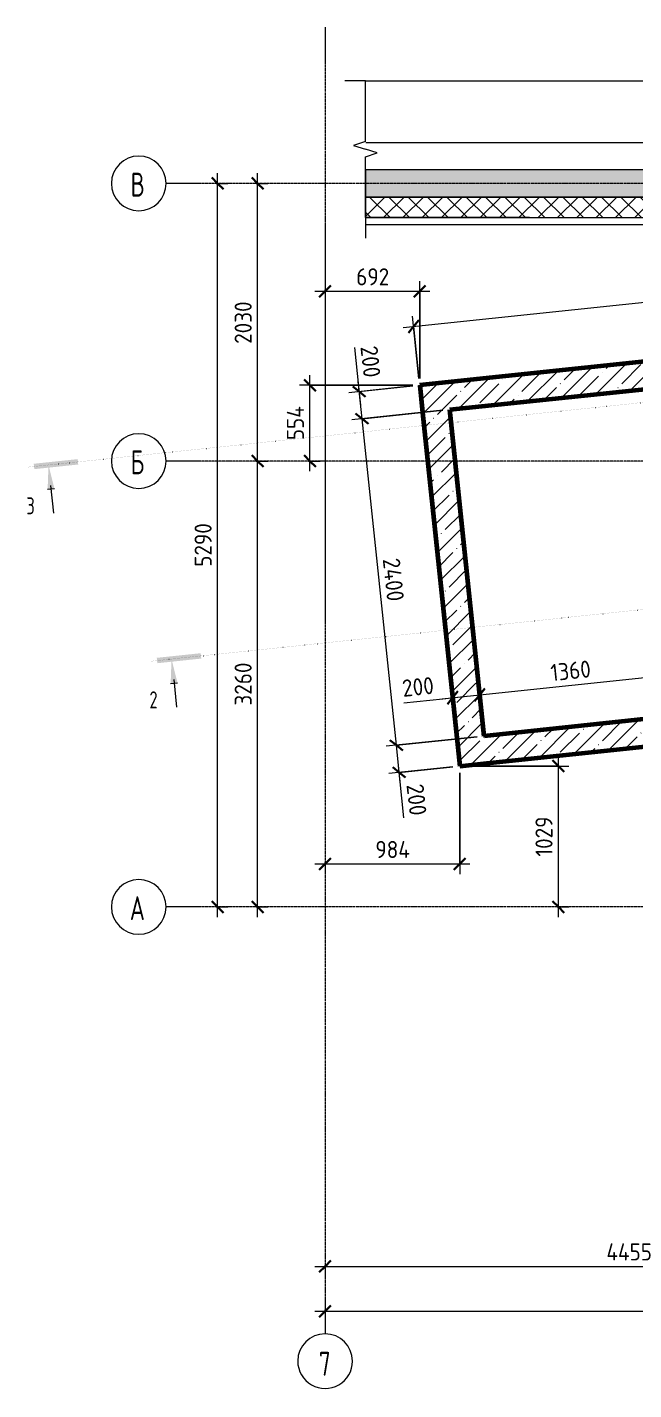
# Model space of a CAD drawing. Header units: millimetres. Extents: x 25237 to 117542, y -2270 to 13021.
# Drawn here: x 93181 to 97617, y 2719 to 12682 of the extents above; entities that cross this region are included whole.
import ezdxf

# ---------------------------------------------------------------- set-up
doc = ezdxf.new("R2010")
doc.units = ezdxf.units.MM
for name, pattern in [('01 Штриховая _4 мм_', [6, 3.5, -2.5]), ('02 Штрихпунктирная _20 мм_', [25, 20, -2.5, 0, -2.5]), ('04 Пунктир 10мм', [10, 0, -10])]:
    doc.linetypes.add(name, pattern=pattern)
for name, color, linetype, lineweight in [('AA_Dim', 7, 'Continuous', 9), ('AA_Dim-50', 7, 'Continuous', 9), ('AA_Linii', 7, 'Continuous', 9), ('AA_Oformlenie', 7, 'Continuous', 9), ('AA_Razrez', 7, 'Continuous', 9), ('AA_Vinoska', 7, 'Continuous', 9), ('AF_Perekritie_Опалубка', 253, 'Continuous', 20), ('AF_Stena', 7, '01 Штриховая _4 мм_', 20), ('AF_Stena_Опалубка', 253, 'Continuous', 20), ('Оси', 7, 'Continuous', 9)]:
    doc.layers.add(name, color=color, linetype=linetype, lineweight=lineweight)
doc.styles.add('ISOCPEUR', font='isocpeur.ttf', dxfattribs={"width": 0.7, "height": 175})
doc.styles.add('ISOCPEUR_2', font='isocpeur.ttf', dxfattribs={"width": 0.9, "height": 125})
doc.styles.add('ISOCPEUR_3', font='isocpeur.ttf', dxfattribs={"width": 0.7, "height": 125})
doc.dimstyles.new('05_Округл_1мм__прозр_', dxfattribs={"dimscale": 304.8, "dimtxt": 124.497647, "dimasz": 0.278871, "dimexe": 0.246063, "dimexo": 0.164042, "dimgap": 0.016404, "dimtad": 1, "dimdec": 0, "dimdsep": 46, "dimtxsty": 'ISOCPEUR_2', "dimblk1": 'OBLIQUE', "dimblk2": 'OBLIQUE', "dimsah": 1, "dimcen": 0.09, "dimdle": 0.246063, "dimazin": 0, "dimtfac": 1, "dimtdec": 4, "dimtix": 1, "dimtmove": 0, "dimatfit": 3, "dimfxl": 1, "dimtvp": 1, "dimtolj": 1, "dimtzin": 0, "dimlwd": 18, "dimlwe": 18, "dimarcsym": 2})
doc.dimstyles.new('05_Округл_5мм__прозр_', dxfattribs={"dimscale": 304.8, "dimtxt": 124.497647, "dimasz": 0.278871, "dimexe": 0.246063, "dimexo": 0.164042, "dimgap": 0.016404, "dimtad": 1, "dimdec": 0, "dimrnd": 5, "dimdsep": 46, "dimtxsty": 'ISOCPEUR_2', "dimblk1": 'OBLIQUE', "dimblk2": 'OBLIQUE', "dimsah": 1, "dimcen": 0.09, "dimdle": 0.246063, "dimazin": 0, "dimtfac": 1, "dimtdec": 4, "dimtix": 1, "dimtmove": 0, "dimatfit": 3, "dimfxl": 1, "dimtvp": 1, "dimtolj": 1, "dimtzin": 0, "dimlwd": 18, "dimlwe": 18, "dimarcsym": 2})
doc.dimstyles.new('05_Округл_5мм__прозр__1', dxfattribs={"dimscale": 304.8, "dimtxt": 124.497647, "dimasz": 0.278871, "dimexe": 0.246063, "dimexo": 0.164042, "dimgap": 0.016404, "dimtad": 1, "dimdec": 0, "dimrnd": 5, "dimdsep": 46, "dimtxsty": 'ISOCPEUR_2', "dimblk1": 'OBLIQUE', "dimblk2": 'OBLIQUE', "dimsah": 1, "dimcen": 0.09, "dimdle": 0.246063, "dimazin": 0, "dimtfac": 1, "dimtdec": 4, "dimtix": 1, "dimtmove": 1, "dimatfit": 3, "dimfxl": 1, "dimtvp": 1, "dimtolj": 1, "dimtzin": 0, "dimlwd": 18, "dimlwe": 18, "dimarcsym": 2})
pattern_1 = [(45, (67809.4, 0), (-112.2532, 112.2532), []), (45, (67921.65, 0), (-112.2532, 112.2532), [198.438, -39.688, 1.676, -38.011])]

# ---------------------------------------------------------------- blocks, each defined once
blk = doc.blocks.new('011_ЛинияОбрыва _ЭлУзла_Линия_ - Тип 1-3710487-Схема расположения входа на отм_ -0_850 в_о 7-14_А-В')
at = {"layer": 'AA_Oformlenie'}
for p, q in [((0, 0), (445, 0)), ((556.3, 0), (1000, 0))]:
    blk.add_line(p, q, dxfattribs=at)
blk = doc.blocks.new('011_ЛинияОбрыва _ЭлУзла_Линия_ - Тип 1-3710690-Схема расположения входа на отм_ -0_850 в_о 7-14_А-В')
at = {"layer": 'AA_Oformlenie'}
blk.add_line((0, 0), (10745, 0), dxfattribs=at)
blk = doc.blocks.new('Ось сетки - d_4мм-2765513-Схема расположения входа на отм_ -0_850 в_о 7-14_А-В')
at = {"layer": 'Оси'}
for start, end in [(360, 180), (360, 180), (180, 360), (180, 360)]:
    blk.add_arc((0, 0), 4, start, end, dxfattribs=at)
blk = doc.blocks.new('Разрез - Номер узла_ спереди-394134-Схема расположения входа на отм_ -0_850 в_о 7-14_А-В')
at = {"layer": 'AA_Razrez'}
for points in [[(7.33, 0.4), (7.33, -0.39), (0.87, -0.39), (0.87, 0.4)], [(3.5, -3.53), (2.5, -3.53), (3, 0)]]:
    blk.add_hatch(color=256, dxfattribs=at).paths.add_polyline_path(points)
for p, q in [((2.5, -3.53), (3.5, -3.53)), ((3, -3), (3, -7.1))]:
    blk.add_line(p, q, dxfattribs=at)
blk = doc.blocks.new('DIMBLOCK94-Схема расположения входа на отм_ -0_850 в_о 7-14_А-В')
at = {"layer": 'AA_Dim-50', "lineweight": 30}
for p, q in [((94866, 9510), (94823.5, 9552.5)), ((94866, 9510), (94908.5, 9467.5)), ((94866, 6250), (94823.5, 6292.5)), ((94866, 6250), (94908.5, 6207.5))]:
    blk.add_line(p, q, dxfattribs=at)
at = {"layer": 'AA_Dim-50', "lineweight": 18}
for p, q in [((94855.9, 9510), (94941, 9510)), ((94866, 9510), (94855.9, 9510)), ((94866, 6175), (94866, 9510)), ((94855.9, 6250), (94941, 6250)), ((94866, 6250), (94855.9, 6250))]:
    blk.add_line(p, q, dxfattribs=at)
at = {"layer": 'AA_Dim-50', "color": 0, "lineweight": 18, "insert": (94697.7, 7722), "char_height": 125, "width": 379.239, "attachment_point": 1, "rotation": 90, "line_spacing_factor": 1.149209, "style": 'ISOCPEUR_2'}
blk.add_mtext('3260', dxfattribs=at)
blk = doc.blocks.new('_Oblique')
at = {"color": 0, "linetype": 'ByBlock', "lineweight": -2}
blk.add_line((-0.5, -0.5), (0.5, 0.5), dxfattribs=at)
blk = doc.blocks.new('DIMBLOCK95-Схема расположения входа на отм_ -0_850 в_о 7-14_А-В')
at = {"layer": 'AA_Dim-50', "lineweight": 30}
for p, q in [((94866, 11540), (94823.5, 11582.5)), ((94866, 11540), (94908.5, 11497.5)), ((94866, 9510), (94823.5, 9552.5)), ((94866, 9510), (94908.5, 9467.5))]:
    blk.add_line(p, q, dxfattribs=at)
at = {"layer": 'AA_Dim-50', "lineweight": 18}
for p, q in [((94866, 9510), (94866, 11615)), ((94855.9, 11540), (94941, 11540)), ((94866, 11540), (94855.9, 11540)), ((94855.9, 9510), (94941, 9510)), ((94866, 9510), (94855.9, 9510))]:
    blk.add_line(p, q, dxfattribs=at)
at = {"layer": 'AA_Dim-50', "color": 0, "lineweight": 18, "insert": (94697.7, 10367), "char_height": 125, "width": 379.239, "attachment_point": 1, "rotation": 90, "line_spacing_factor": 1.149209, "style": 'ISOCPEUR_2'}
blk.add_mtext('2030', dxfattribs=at)
blk = doc.blocks.new('DIMBLOCK96-Схема расположения входа на отм_ -0_850 в_о 7-14_А-В')
at = {"layer": 'AA_Dim-50', "lineweight": 30}
for p, q in [((94573.2, 11540), (94530.7, 11582.5)), ((94573.2, 11540), (94615.7, 11497.5)), ((94573.2, 6250), (94530.7, 6292.5)), ((94573.2, 6250), (94615.7, 6207.5))]:
    blk.add_line(p, q, dxfattribs=at)
at = {"layer": 'AA_Dim-50', "lineweight": 18}
for p, q in [((94573.2, 6175), (94573.2, 11615)), ((94563.1, 11540), (94648.2, 11540)), ((94573.2, 11540), (94563.1, 11540)), ((94563.1, 6250), (94648.2, 6250)), ((94573.2, 6250), (94563.1, 6250))]:
    blk.add_line(p, q, dxfattribs=at)
at = {"layer": 'AA_Dim-50', "color": 0, "lineweight": 18, "insert": (94404.9, 8737), "char_height": 125, "width": 379.239, "attachment_point": 1, "rotation": 90, "line_spacing_factor": 1.149209, "style": 'ISOCPEUR_2'}
blk.add_mtext('5290', dxfattribs=at)
blk = doc.blocks.new('DIMBLOCK97-Схема расположения входа на отм_ -0_850 в_о 7-14_А-В')
at = {"layer": 'AA_Dim-50', "lineweight": 18}
for p, q in [((95284.5, 3621.1), (99814.5, 3621.1)), ((95359.5, 3631.3), (95359.5, 3546.1)), ((95359.5, 3621.1), (95359.5, 3631.3)), ((99814.5, 3631.3), (99814.5, 3546.1)), ((99814.5, 3621.1), (99814.5, 3631.3))]:
    blk.add_line(p, q, dxfattribs=at)
at = {"layer": 'AA_Dim-50', "lineweight": 30}
for p, q in [((95359.5, 3621.1), (95317, 3578.6)), ((95359.5, 3621.1), (95402, 3663.6)), ((99814.5, 3621.1), (99772, 3578.6)), ((99814.5, 3621.1), (99857, 3663.6))]:
    blk.add_line(p, q, dxfattribs=at)
at = {"layer": 'AA_Dim-50', "color": 0, "lineweight": 18, "insert": (97417, 3789.5), "char_height": 125, "width": 407.969, "attachment_point": 1, "line_spacing_factor": 1.149209, "style": 'ISOCPEUR_2'}
blk.add_mtext('4455', dxfattribs=at)
blk = doc.blocks.new('DIMBLOCK100-Схема расположения входа на отм_ -0_850 в_о 7-14_А-В')
at = {"layer": 'AA_Dim-50', "lineweight": 18}
for p, q in [((95284.5, 3293.2), (116999.5, 3293.2)), ((95359.5, 3303.3), (95359.5, 3218.2)), ((95359.5, 3293.2), (95359.5, 3303.3)), ((116924.5, 3303.3), (116924.5, 3218.2)), ((116924.5, 3293.2), (116924.5, 3303.3))]:
    blk.add_line(p, q, dxfattribs=at)
at = {"layer": 'AA_Dim-50', "lineweight": 30}
for p, q in [((95359.5, 3293.2), (95317, 3250.7)), ((95359.5, 3293.2), (95402, 3335.7)), ((116924.5, 3293.2), (116882, 3250.7)), ((116924.5, 3293.2), (116967, 3335.7))]:
    blk.add_line(p, q, dxfattribs=at)
at = {"layer": 'AA_Dim-50', "color": 0, "lineweight": 18, "insert": (105955.2, 3461.5), "char_height": 125, "width": 448.192, "attachment_point": 1, "line_spacing_factor": 1.149209, "style": 'ISOCPEUR_2'}
blk.add_mtext('21565', dxfattribs=at)
blk = doc.blocks.new('DIMBLOCK105-Схема расположения входа на отм_ -0_850 в_о 7-14_А-В')
at = {"layer": 'AA_Dim-50', "lineweight": 18}
for p, q in [((95934.7, 7741.9), (96220.1, 7771.9)), ((96216.8, 7771.5), (96490.3, 7800.3)), ((96220.1, 7771.9), (96390.9, 7789.8)), ((96290.4, 7789.4), (96299.2, 7704.8)), ((96291.4, 7779.4), (96290.4, 7789.4)), ((96489.3, 7810.3), (96498.2, 7725.7)), ((96490.3, 7800.3), (96489.3, 7810.3))]:
    blk.add_line(p, q, dxfattribs=at)
at = {"layer": 'AA_Dim-50', "lineweight": 30}
for p, q in [((96291.4, 7779.4), (96253.6, 7732.7)), ((96291.4, 7779.4), (96329.2, 7826.1)), ((96490.3, 7800.3), (96452.5, 7753.6)), ((96490.3, 7800.3), (96528.1, 7847))]:
    blk.add_line(p, q, dxfattribs=at)
at = {"layer": 'AA_Dim-50', "color": 0, "lineweight": 18, "insert": (95917.1, 7909.3), "char_height": 125, "width": 284.429, "attachment_point": 1, "rotation": 6, "line_spacing_factor": 1.149209, "style": 'ISOCPEUR_2'}
blk.add_mtext('200', dxfattribs=at)
blk = doc.blocks.new('DIMBLOCK106-Схема расположения входа на отм_ -0_850 в_о 7-14_А-В')
at = {"layer": 'AA_Dim-50', "lineweight": 30}
for p, q in [((97842.9, 7942.4), (97880.7, 7989.1)), ((97842.9, 7942.4), (97805, 7895.7)), ((96490.3, 7800.3), (96452.5, 7753.6)), ((96490.3, 7800.3), (96528.1, 7847))]:
    blk.add_line(p, q, dxfattribs=at)
at = {"layer": 'AA_Dim-50', "lineweight": 18}
for p, q in [((96490.3, 7800.3), (97842.9, 7942.4)), ((97841.8, 7952.5), (97850.7, 7867.9)), ((97842.9, 7942.4), (97841.8, 7952.5)), ((96489.3, 7810.3), (96498.2, 7725.7)), ((96490.3, 7800.3), (96489.3, 7810.3))]:
    blk.add_line(p, q, dxfattribs=at)
at = {"layer": 'AA_Dim-50', "color": 0, "lineweight": 18, "insert": (97002.6, 8023.4), "char_height": 125, "width": 353.382, "attachment_point": 1, "rotation": 6, "line_spacing_factor": 1.149209, "style": 'ISOCPEUR_2'}
blk.add_mtext('1360', dxfattribs=at)
blk = doc.blocks.new('DIMBLOCK110-Схема расположения входа на отм_ -0_850 в_о 7-14_А-В')
at = {"layer": 'AA_Dim-50', "lineweight": 18}
for p, q in [((96472.2, 7494.1), (95805.9, 7424)), ((95880.5, 7431.9), (96472.2, 7494.1)), ((95909.3, 7158.4), (95880.5, 7431.9)), ((96294.2, 7274.2), (95826.8, 7225.1)), ((95906.2, 7187.5), (95891, 7332.4)), ((95901.4, 7233), (96294.2, 7274.2)), ((95936.2, 6902), (95906.2, 7187.5))]:
    blk.add_line(p, q, dxfattribs=at)
at = {"layer": 'AA_Dim-50', "lineweight": 30}
for p, q in [((95880.5, 7431.9), (95833.8, 7469.7)), ((95880.5, 7431.9), (95927.2, 7394)), ((95901.4, 7233), (95854.7, 7270.8)), ((95901.4, 7233), (95948.1, 7195.1))]:
    blk.add_line(p, q, dxfattribs=at)
at = {"layer": 'AA_Dim-50', "color": 0, "lineweight": 18, "insert": (96078.8, 7155.4), "char_height": 125, "width": 284.429, "attachment_point": 1, "rotation": 276, "line_spacing_factor": 1.149209, "style": 'ISOCPEUR_2'}
blk.add_mtext('200', dxfattribs=at)
blk = doc.blocks.new('DIMBLOCK111-Схема расположения входа на отм_ -0_850 в_о 7-14_А-В')
at = {"layer": 'AA_Dim-50', "lineweight": 18}
for p, q in [((96221.4, 9880.9), (95555.1, 9810.9)), ((95629.6, 9818.7), (96221.4, 9880.9)), ((95880.5, 7431.9), (95629.6, 9818.7)), ((96472.2, 7494.1), (95805.9, 7424)), ((95880.5, 7431.9), (96472.2, 7494.1))]:
    blk.add_line(p, q, dxfattribs=at)
at = {"layer": 'AA_Dim-50', "lineweight": 30}
for p, q in [((95629.6, 9818.7), (95582.9, 9856.5)), ((95629.6, 9818.7), (95676.3, 9780.9)), ((95880.5, 7431.9), (95833.8, 7469.7)), ((95880.5, 7431.9), (95927.2, 7394))]:
    blk.add_line(p, q, dxfattribs=at)
at = {"layer": 'AA_Dim-50', "color": 0, "lineweight": 18, "insert": (95905.3, 8806), "char_height": 125, "width": 393.604, "attachment_point": 1, "rotation": 276, "line_spacing_factor": 1.149209, "style": 'ISOCPEUR_2'}
blk.add_mtext('2400', dxfattribs=at)
blk = doc.blocks.new('DIMBLOCK112-Схема расположения входа на отм_ -0_850 в_о 7-14_А-В')
at = {"layer": 'AA_Dim-50', "lineweight": 18}
for p, q in [((95574.8, 10340.9), (95604.8, 10055.5)), ((95629.6, 9818.7), (95600.9, 10092.2)), ((96001.5, 10058.9), (95534.1, 10009.8)), ((95604.8, 10055.5), (95619.2, 9918.2)), ((95608.7, 10017.6), (96001.5, 10058.9)), ((96221.4, 9880.9), (95555.1, 9810.9)), ((95629.6, 9818.7), (96221.4, 9880.9))]:
    blk.add_line(p, q, dxfattribs=at)
at = {"layer": 'AA_Dim-50', "lineweight": 30}
for p, q in [((95608.7, 10017.6), (95562, 10055.4)), ((95608.7, 10017.6), (95655.4, 9979.8)), ((95629.6, 9818.7), (95582.9, 9856.5)), ((95629.6, 9818.7), (95676.3, 9780.9))]:
    blk.add_line(p, q, dxfattribs=at)
at = {"layer": 'AA_Dim-50', "color": 0, "lineweight": 18, "insert": (95742.1, 10358.5), "char_height": 125, "width": 284.429, "attachment_point": 1, "rotation": 276, "line_spacing_factor": 1.149209, "style": 'ISOCPEUR_2'}
blk.add_mtext('200', dxfattribs=at)
blk = doc.blocks.new('DIMBLOCK128-Схема расположения входа на отм_ -0_850 в_о 7-14_А-В')
at = {"layer": 'AA_Dim-50', "lineweight": 18}
for p, q in [((96394, 7279.5), (97141.2, 7279.5)), ((97066.2, 7279.5), (96394, 7279.5)), ((97066.2, 6175), (97066.2, 7354.5)), ((97056.1, 6250), (97141.2, 6250)), ((97066.2, 6250), (97056.1, 6250))]:
    blk.add_line(p, q, dxfattribs=at)
at = {"layer": 'AA_Dim-50', "lineweight": 30}
for p, q in [((97066.2, 7279.5), (97023.7, 7322)), ((97066.2, 7279.5), (97108.7, 7237)), ((97066.2, 6250), (97023.7, 6292.5)), ((97066.2, 6250), (97108.7, 6207.5))]:
    blk.add_line(p, q, dxfattribs=at)
at = {"layer": 'AA_Dim-50', "color": 0, "lineweight": 18, "insert": (96897.9, 6617.5), "char_height": 125, "width": 353.382, "attachment_point": 1, "rotation": 90, "line_spacing_factor": 1.149209, "style": 'ISOCPEUR_2'}
blk.add_mtext('1029', dxfattribs=at)
blk = doc.blocks.new('DIMBLOCK129-Схема расположения входа на отм_ -0_850 в_о 7-14_А-В')
at = {"layer": 'AA_Dim-50', "lineweight": 18}
for p, q in [((96344, 7229.5), (96344, 6488.7)), ((96344, 6563.7), (96344, 7229.5)), ((95284.5, 6563.7), (96419, 6563.7)), ((95359.5, 6573.8), (95359.5, 6488.7)), ((95359.5, 6563.7), (95359.5, 6573.8))]:
    blk.add_line(p, q, dxfattribs=at)
at = {"layer": 'AA_Dim-50', "lineweight": 30}
for p, q in [((95359.5, 6563.7), (95402, 6606.2)), ((96344, 6563.7), (96386.5, 6606.2)), ((95359.5, 6563.7), (95317, 6521.2)), ((96344, 6563.7), (96301.5, 6521.2))]:
    blk.add_line(p, q, dxfattribs=at)
at = {"layer": 'AA_Dim-50', "color": 0, "lineweight": 18, "insert": (95727.2, 6732), "char_height": 125, "width": 298.794, "attachment_point": 1, "line_spacing_factor": 1.149209, "style": 'ISOCPEUR_2'}
blk.add_mtext('984', dxfattribs=at)
blk = doc.blocks.new('DIMBLOCK130-Схема расположения входа на отм_ -0_850 в_о 7-14_А-В')
at = {"layer": 'AA_Dim-50', "lineweight": 18}
for p, q in [((100952, 10688.1), (100910.4, 11084.5)), ((95931.5, 10485.8), (100992.8, 11017.8)), ((100918.2, 11010), (100952, 10688.1)), ((96046, 10113.9), (95998.3, 10568.3)), ((96006.1, 10493.7), (96046, 10113.9))]:
    blk.add_line(p, q, dxfattribs=at)
at = {"layer": 'AA_Dim-50', "lineweight": 30}
for p, q in [((100918.2, 11010), (100880.4, 10963.2)), ((100918.2, 11010), (100956, 11056.7)), ((96006.1, 10493.7), (95968.3, 10447)), ((96006.1, 10493.7), (96043.9, 10540.4))]:
    blk.add_line(p, q, dxfattribs=at)
at = {"layer": 'AA_Dim-50', "color": 0, "lineweight": 18, "insert": (98281.5, 10902.1), "char_height": 125, "width": 393.604, "attachment_point": 1, "rotation": 6, "line_spacing_factor": 1.149209, "style": 'ISOCPEUR_2'}
blk.add_mtext('4939', dxfattribs=at)
blk = doc.blocks.new('DIMBLOCK133-Схема расположения входа на отм_ -0_850 в_о 7-14_А-В')
at = {"layer": 'AA_Dim-50', "lineweight": 30}
for p, q in [((95359.5, 10751.3), (95402, 10793.8)), ((96051.3, 10751.3), (96093.8, 10793.8)), ((95359.5, 10751.3), (95317, 10708.8)), ((96051.3, 10751.3), (96008.8, 10708.8))]:
    blk.add_line(p, q, dxfattribs=at)
at = {"layer": 'AA_Dim-50', "lineweight": 18}
for p, q in [((95359.5, 10761.4), (95359.5, 10676.3)), ((95359.5, 10751.3), (95359.5, 10761.4)), ((96051.3, 10114.1), (96051.3, 10826.3)), ((95284.5, 10751.3), (96126.3, 10751.3)), ((96051.3, 10751.3), (96051.3, 10114.1))]:
    blk.add_line(p, q, dxfattribs=at)
at = {"layer": 'AA_Dim-50', "color": 0, "lineweight": 18, "insert": (95586.9, 10919.6), "char_height": 125, "width": 284.429, "attachment_point": 1, "line_spacing_factor": 1.149209, "style": 'ISOCPEUR_2'}
blk.add_mtext('692', dxfattribs=at)
blk = doc.blocks.new('DIMBLOCK134-Схема расположения входа на отм_ -0_850 в_о 7-14_А-В')
at = {"layer": 'AA_Dim-50', "lineweight": 18}
for p, q in [((96001.3, 10064.1), (95173.1, 10064.1)), ((95248.1, 9435), (95248.1, 10139.1)), ((95248.1, 10064.1), (96001.3, 10064.1)), ((95238, 9510), (95323.1, 9510)), ((95248.1, 9510), (95238, 9510))]:
    blk.add_line(p, q, dxfattribs=at)
at = {"layer": 'AA_Dim-50', "lineweight": 30}
for p, q in [((95248.1, 10064.1), (95205.6, 10106.6)), ((95248.1, 10064.1), (95290.6, 10021.6)), ((95248.1, 9510), (95205.6, 9552.5)), ((95248.1, 9510), (95290.6, 9467.5))]:
    blk.add_line(p, q, dxfattribs=at)
at = {"layer": 'AA_Dim-50', "color": 0, "lineweight": 18, "insert": (95079.8, 9662.6), "char_height": 125, "width": 298.794, "attachment_point": 1, "rotation": 90, "line_spacing_factor": 1.149209, "style": 'ISOCPEUR_2'}
blk.add_mtext('554', dxfattribs=at)

msp = doc.modelspace()

# ---------------------------------------------------------------- hatches: boundary and pattern name
at = {"layer": 'AA_Oformlenie'}
h = msp.add_hatch(dxfattribs=at)
h.set_pattern_fill('FP_1', color=256, style=0, pattern_type=2)
h.set_pattern_definition([(45, (67809.4, 0), (-157.1545, 157.1545), []), (45, (67966.55, 0), (-157.1545, 157.1545), [277.813, -55.563, 1.676, -53.886])])
h.paths.add_polyline_path([(117254.4587, 11440), (117254.4587, 11640), (95654.4587, 11640), (95654.4587, 11440), (115632.65, 11440)])
h = msp.add_hatch(dxfattribs=at)
h.set_pattern_fill('FP_2', color=256, style=0, pattern_type=2)
h.set_pattern_definition([(45, (67809.4, 0), (-70.71068, 70.71068), []), (135, (67809.4, 0), (-70.71068, -70.71068), [])])
h.paths.add_polyline_path([(115632.65, 11290), (117254.4587, 11290), (117254.4587, 11440), (113461.3619, 11440), (113461.3619, 11290)])
h.paths.add_polyline_path([(103707.5554, 11290), (103707.5554, 11440), (95654.4587, 11440), (95654.4587, 11290), (100731.518, 11290)])
at = {"layer": 'AF_Stena', "linetype": 'Continuous', "lineweight": 9}
h = msp.add_hatch(dxfattribs=at)
h.set_pattern_fill('FP_19', color=256, style=0, pattern_type=2)
h.set_pattern_definition(pattern_1)
h.paths.add_polyline_path([(96072.1768, 9865.2246), (101187.6034, 10402.8776), (101174.3783, 10502.0242), (101162.482, 10601.3389), (96051.2711, 10064.129)])
h = msp.add_hatch(dxfattribs=at)
h.set_pattern_fill('FP_19', color=256, style=0, pattern_type=2)
h.set_pattern_definition(pattern_1)
h.paths.add_polyline_path([(96343.9508, 7279.4677), (96542.8551, 7300.3734), (96271.0811, 9886.1303), (96072.1768, 9865.2246)])
h = msp.add_hatch(dxfattribs=at)
h.set_pattern_fill('FP_19', color=256, style=0, pattern_type=2)
h.set_pattern_definition(pattern_1)
h.paths.add_polyline_path([(96542.8551, 7300.3734), (99804.887, 7643.2268), (99783.9813, 7842.1311), (96521.9495, 7499.2778)])

# ---------------------------------------------------------------- linework, layer by layer
at = {"layer": 'AA_Linii', "lineweight": 20}
for p, q in [((95656.1907, 11840), (117252.7266, 11840)), ((96854.4587, 11640), (95654.4587, 11640)), ((96854.4587, 11290), (95654.4587, 11290)), ((95359.4587, 11240), (95359.4587, 8344.0403)), ((95656.1907, 11240), (103709.35, 11240))]:
    msp.add_line(p, q, dxfattribs=at)
at = {"layer": 'AA_Linii'}
for p, q in [((117254.4587, 11640), (95654.4587, 11640)), ((95654.4587, 11640), (95654.4587, 11440)), ((95654.4587, 11440), (117254.4587, 11440)), ((103707.5554, 11440), (95654.4587, 11440)), ((95654.4587, 11440), (95654.4587, 11290)), ((95654.4587, 11290), (103707.5554, 11290))]:
    msp.add_line(p, q, dxfattribs=at)
at = {"layer": 'AA_Razrez', "linetype": '04 Пунктир 10мм'}
for p, q in [((93187.4175, 9465.6321), (104896.4875, 10696.305)), ((94087.1937, 8046.6132), (101195.6287, 8793.7398))]:
    msp.add_line(p, q, dxfattribs=at)
at = {"layer": 'AA_Vinoska'}
for p, q in [((95654.4587, 12290), (95504.4587, 12290)), ((95654.4587, 11846.3087), (95567.8085, 11818.1543)), ((95567.8085, 11818.1543), (95654.4587, 11790)), ((95741.0612, 11762.5), (95654.4587, 11790)), ((95654.4587, 11735), (95741.0612, 11762.5)), ((95654.4587, 11290), (95654.4587, 11140))]:
    msp.add_line(p, q, dxfattribs=at)
at = {"layer": 'AF_Perekritie_Опалубка', "lineweight": 35}
for p, q in [((96124.4587, 10071.8213), (100963.5717, 10580.4326)), ((96051.2711, 10064.129), (96124.4587, 10071.8213)), ((96124.4587, 9367.7956), (96051.2711, 10064.129)), ((96343.9508, 7279.4677), (96124.4587, 9367.7956)), ((96542.8551, 7300.3734), (99804.887, 7643.2268)), ((96363.8412, 7281.5583), (96343.9508, 7279.4677)), ((96542.8058, 7300.3682), (96363.8412, 7281.5583))]:
    msp.add_line(p, q, dxfattribs=at)
at = {"layer": 'AF_Stena_Опалубка', "lineweight": 60}
for p, q in [((100963.5717, 10580.4326), (96051.2711, 10064.129)), ((96271.0811, 9886.1303), (101187.6034, 10402.8776)), ((96051.2711, 10064.129), (96072.1768, 9865.2246)), ((96072.1768, 9865.2246), (96343.9508, 7279.4677)), ((96521.9495, 7499.2778), (96271.0811, 9886.1303)), ((97874.4992, 7641.4365), (96521.9495, 7499.2778)), ((96542.8551, 7300.3734), (99804.887, 7643.2268)), ((96343.9508, 7279.4677), (96542.8551, 7300.3734))]:
    msp.add_line(p, q, dxfattribs=at)
at = {"layer": 'Оси'}
for p, q in [((95359.4587, 12681.8629), (95359.4587, 12431.8629)), ((94446.6929, 11540), (94196.6929, 11540)), ((94446.6929, 9510), (94196.6929, 9510)), ((94446.6929, 6250), (94196.6929, 6250)), ((95359.4587, 3378.1675), (95359.4587, 3128.1675))]:
    msp.add_line(p, q, dxfattribs=at)
at = {"layer": 'Оси', "linetype": '02 Штрихпунктирная _20 мм_'}
for p, q in [((95359.4587, 12431.8629), (95359.4587, 3378.1675)), ((117291.8717, 11540), (94446.6929, 11540)), ((117291.8717, 9510), (94446.6929, 9510)), ((117291.8717, 6250), (94446.6929, 6250))]:
    msp.add_line(p, q, dxfattribs=at)

# ---------------------------------------------------------------- block references
at = {"layer": 'AA_Oformlenie', "rotation": 89.99999999999974}
msp.add_blockref('011_ЛинияОбрыва _ЭлУзла_Линия_ - Тип 1-3710487-Схема расположения входа на отм_ -0_850 в_о 7-14_А-В', (95654.4587, 11290), dxfattribs=at)
at = {"layer": 'AA_Oformlenie'}
msp.add_blockref('011_ЛинияОбрыва _ЭлУзла_Линия_ - Тип 1-3710690-Схема расположения входа на отм_ -0_850 в_о 7-14_А-В', (95654.4587, 12290), dxfattribs=at)
at = {"layer": 'AA_Razrez', "xscale": 49.99999999999998, "yscale": 49.99999999999998, "zscale": 49.99999999999998, "rotation": 5.999999999999783}
for p in [(93187.4175, 9465.6321), (94087.1937, 8046.6132)]:
    msp.add_blockref('Разрез - Номер узла_ спереди-394134-Схема расположения входа на отм_ -0_850 в_о 7-14_А-В', p, dxfattribs=at)
at = {"layer": 'Оси', "xscale": 49.99999999999998, "yscale": 49.99999999999998, "zscale": 49.99999999999998}
for p, rotation in [((93996.6929, 11540), 89.9999999999998), ((93996.6929, 9510), 89.9999999999998), ((93996.6929, 6250), 89.9999999999998), ((95359.4587, 2928.1675), 180)]:
    msp.add_blockref('Ось сетки - d_4мм-2765513-Схема расположения входа на отм_ -0_850 в_о 7-14_А-В', p, dxfattribs=dict(at, rotation=rotation))

# ---------------------------------------------------------------- texts
at = {"layer": 'AA_Razrez', "char_height": 125, "width": 75.759469, "attachment_point": 1, "style": 'ISOCPEUR_3'}
for s, insert in [('\\fISOCPEUR|b0|i0|c204|p34|;\\W.7;3', (93174.7666, 9245.1898)), ('\\fISOCPEUR|b0|i0|c204|p34|;\\W.7;2', (94074.5428, 7826.1709))]:
    msp.add_mtext(s, dxfattribs=dict(at, insert=insert))
at = {"layer": 'Оси', "char_height": 175, "attachment_point": 1, "style": 'ISOCPEUR'}
for s, insert, width in [('\\fISOCPEUR|b0|i0|c204|p34|;\\W.7;В', (93936.9543, 11618.519), 120.653969), ('\\fISOCPEUR|b0|i0|c204|p34|;\\W.7;Б', (93936.9543, 9588.519), 120.653969), ('\\fISOCPEUR|b0|i0|c204|p34|;\\W.7;А', (93931.1793, 6328.519), 134.6835), ('\\fISOCPEUR|b0|i0|c204|p34|;\\W.7;7', (95314.199, 2996.7133), 103.818531)]:
    msp.add_mtext(s, dxfattribs=dict(at, insert=insert, width=width))

# ---------------------------------------------------------------- dimensions: what is measured, and where the dimension line sits
at = {"layer": 'AA_Dim', "lineweight": 18}
for base, p1, p2, angle, dimstyle, override, picture, middle in [((94573.1821, 11540), (94513.078, 6250), (94513.078, 11540), 90, '05_Округл_5мм__прозр_', {"dimpost": '<>', "dimfxl": 5290}, 'DIMBLOCK96-Схема расположения входа на отм_ -0_850 в_о 7-14_А-В', (94505.6821, 8895)), ((94866.0187, 11540), (94805.9146, 9510), (94805.9146, 11540), 90, '05_Округл_5мм__прозр_', {"dimpost": '<>', "dimfxl": 2030}, 'DIMBLOCK95-Схема расположения входа на отм_ -0_850 в_о 7-14_А-В', (94798.5187, 10525)), ((100918.2045, 11009.9559), (96051.2711, 10064.129), (100957.2619, 10638.3493), 6, '05_Округл_1мм__прозр_', {"dimpost": '<>', "dimfxl": 4939.481281}, 'DIMBLOCK130-Схема расположения входа на отм_ -0_850 в_о 7-14_А-В', (98455.1085, 10818.9459)), ((95248.0892, 10064.129), (95187.9851, 9510), (96051.2711, 10064.129), 90, '05_Округл_1мм__прозр_', {"dimpost": '<>', "dimfxl": 1025.827279}, 'DIMBLOCK134-Схема расположения входа на отм_ -0_850 в_о 7-14_А-В', (95180.5892, 9787.0645)), ((95629.6396, 9818.7121), (96521.9495, 7499.2778), (96271.0811, 9886.1303), 276, '05_Округл_5мм__прозр_', {"dimpost": '<>', "dimfxl": 2400}, 'DIMBLOCK111-Схема расположения входа на отм_ -0_850 в_о 7-14_А-В', (95822.204, 8632.3415)), ((94866.0187, 9510), (94805.9146, 6250), (94805.9146, 9510), 90, '05_Округл_5мм__прозр_', {"dimpost": '<>', "dimfxl": 3260}, 'DIMBLOCK94-Схема расположения входа на отм_ -0_850 в_о 7-14_А-В', (94798.5187, 7880)), ((97842.8625, 7942.4396), (96484.0302, 7860.0557), (97836.5799, 8002.2145), 6, '05_Округл_5мм__прозр_', {"dimpost": '<>', "dimfxl": 1360}, 'DIMBLOCK106-Схема расположения входа на отм_ -0_850 в_о 7-14_А-В', (97159.532, 7938.4905)), ((97066.2218, 7279.4677), (97006.1177, 6250), (96343.9508, 7279.4677), 90, '05_Округл_1мм__прозр_', {"dimpost": '<>', "dimfxl": 1224.037911}, 'DIMBLOCK128-Схема расположения входа на отм_ -0_850 в_о 7-14_А-В', (96998.7218, 6764.7339))]:
    dim = msp.add_linear_dim(base=base, p1=p1, p2=p2, angle=angle, dimstyle=dimstyle, override=override, dxfattribs=at)
    dim.commit()
    dim.dimension.update_dxf_attribs({"geometry": picture, "text_midpoint": middle})
for base, p1, p2, dimstyle, override, picture, middle in [((96051.2711, 10751.2558), (95359.4587, 10811.3599), (96051.2711, 10064.129), '05_Округл_1мм__прозр_', {"dimpost": '<>', "dimfxl": 1018.311552}, 'DIMBLOCK133-Схема расположения входа на отм_ -0_850 в_о 7-14_А-В', (95705.3649, 10818.7558)), ((96343.9508, 6563.6887), (95359.4587, 6623.7928), (96343.9508, 7279.4677), '05_Округл_1мм__прозр_', {"dimpost": '<>', "dimfxl": 1182.850059}, 'DIMBLOCK129-Схема расположения входа на отм_ -0_850 в_о 7-14_А-В', (95851.7047, 6631.1887)), ((99814.4587, 3621.1483), (95359.4587, 3681.2523), (99814.4587, 3681.2523), '05_Округл_5мм__прозр_', {"dimpost": '<>', "dimfxl": 4455}, 'DIMBLOCK97-Схема расположения входа на отм_ -0_850 в_о 7-14_А-В', (97586.9587, 3688.6483)), ((116924.4587, 3293.2367), (95359.4587, 3353.3408), (116924.4587, 3353.3408), '05_Округл_5мм__прозр_', {"dimpost": '<>', "dimfxl": 21565}, 'DIMBLOCK100-Схема расположения входа на отм_ -0_850 в_о 7-14_А-В', (106141.9587, 3360.7367))]:
    dim = msp.add_linear_dim(base=base, p1=p1, p2=p2, dimstyle=dimstyle, override=override, dxfattribs=at)
    dim.commit()
    dim.dimension.update_dxf_attribs({"geometry": picture, "text_midpoint": middle})
for base, p1, p2, angle, override, picture, middle, turn in [((95608.7339, 10017.6165), (96271.0811, 9886.1303), (96051.2711, 10064.129), 276, {"dimpost": '<>', "dimfxl": 282.842712}, 'DIMBLOCK112-Схема расположения входа на отм_ -0_850 в_о 7-14_А-В', (95674.1285, 10208.3525), 276), ((96490.3127, 7800.2809), (96285.1258, 7839.1501), (96484.0302, 7860.0557), 6, {"dimpost": '<>', "dimfxl": 200}, 'DIMBLOCK105-Схема расположения входа на отм_ -0_850 в_о 7-14_А-В', (96067.2203, 7841.2538), 6), ((95880.5079, 7431.8596), (96343.9508, 7279.4677), (96521.9495, 7499.2778), 276, {"dimpost": '<>', "dimfxl": 282.842712}, 'DIMBLOCK110-Схема расположения входа на отм_ -0_850 в_о 7-14_А-В', (96010.7928, 7005.2052), 276)]:
    dim = msp.add_linear_dim(base=base, p1=p1, p2=p2, angle=angle, dimstyle='05_Округл_5мм__прозр__1', override=override, dxfattribs=at)
    dim.commit()
    dim.dimension.update_dxf_attribs({"geometry": picture, "text_midpoint": middle, "dimtype": 160, "text_rotation": turn})

doc.saveas('drawing.dxf')
